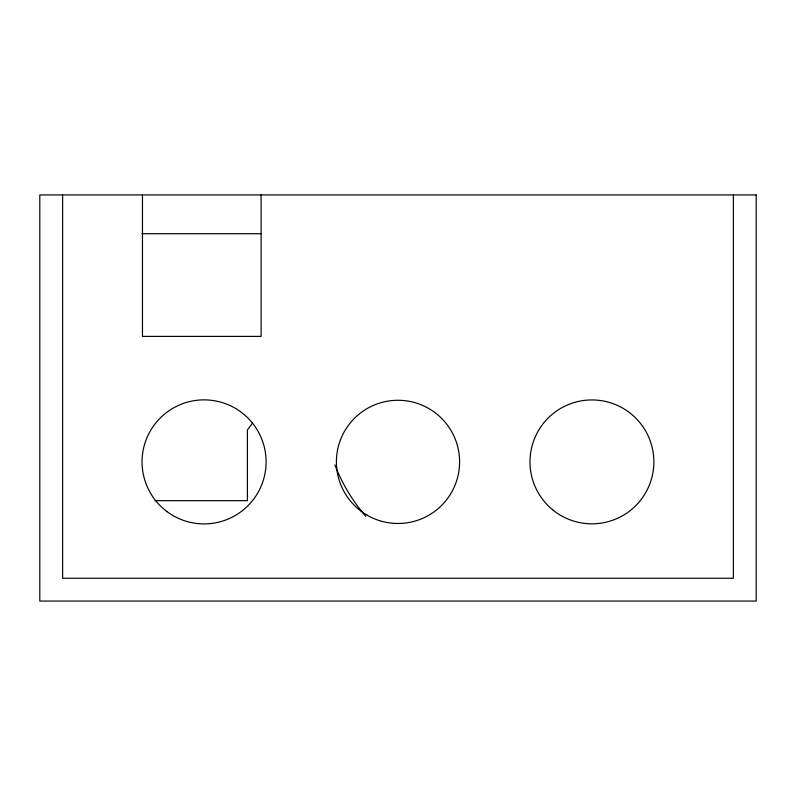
<?xml version="1.0" encoding="UTF-8"?>
<svg xmlns="http://www.w3.org/2000/svg" width="796" height="796" viewBox="0 0 796 796"><rect width="100%" height="100%" fill="white"/><g stroke="black" fill="none" stroke-linecap="round" stroke-linejoin="round"><path stroke-width="1.19" d="M252.611 422.955L247.417 429.94L247.417 500.664L155.13 500.664M141.967 233.726L260.899 233.726M733.385 194.94L733.385 578.244L62.615 578.244L62.615 194.94M261.108 194.94L261.108 336.4L142.464 336.4L142.464 194.94M365.692 516.266A177.956 177.956 0 0 1 334.877 464.954M756.2 194.94L39.8 194.94L39.8 601.06L756.2 601.06L756.2 194.94M167.011 511.619A62.028 62.028 0 0 0 265.675 469.103A62.028 62.028 0 0 0 179.528 404.925A62.028 62.028 0 0 0 167.011 511.619M553.001 510.077A61.949 61.949 0 0 0 653.128 471.501A61.949 61.949 0 0 0 569.657 404.079A61.949 61.949 0 0 0 553.001 510.077M367.195 515.231A61.6 61.6 0 0 0 459.6 461.879A61.6 61.6 0 0 0 367.195 408.537A61.6 61.6 0 0 0 367.195 515.231"/></g></svg>
